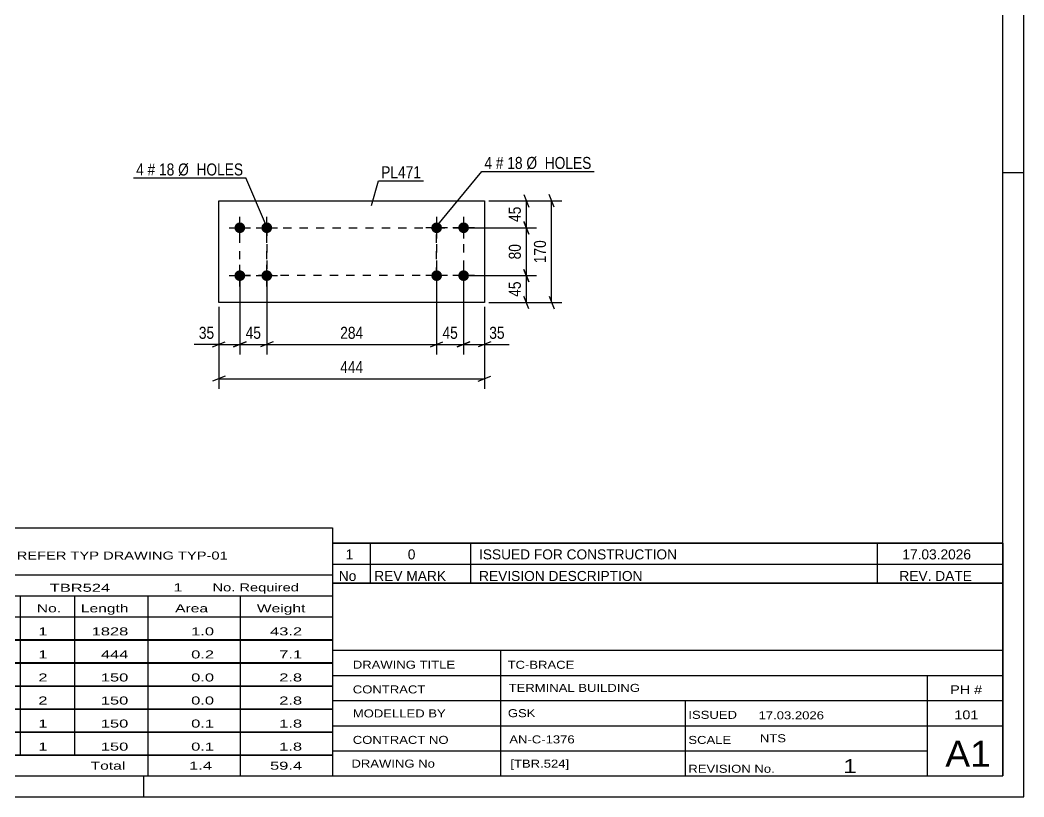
# Model space of a CAD drawing. Header units: millimetres. Extents: x 0 to 594, y 0 to 420.
# Drawn here: x 354.5 to 594, y 0 to 185.4 of the extents above; entities that cross this region are included whole.
import ezdxf

# ---------------------------------------------------------------- set-up
doc = ezdxf.new("R2010")
doc.units = ezdxf.units.MM
doc.linetypes.add('DXK_LINE_DOT2', pattern=[3.9198, 1.9599, -1.9599])
doc.styles.add('Arial Narrow', font='ARIALN.TTF', dxfattribs={"height": 0.2})

# ---------------------------------------------------------------- blocks, each defined once
blk = doc.blocks.new('Unknown-585696487-1128')
at = {"color": 5, "linetype": 'Continuous'}
for p, q in [((594, 0), (594, 420)), ((589, 5), (589, 415)), ((594, 149), (589, 149)), ((5, 5), (589, 5)), ((384, 0), (384, 5)), ((0, 0), (594, 0))]:
    blk.add_line(p, q, dxfattribs=at)
blk = doc.blocks.new('Part-585696487-5456 - 5455')
at = {"color": 2, "linetype": 'Continuous'}
for p, q in [((401.93, 142.28), (465.32, 142.28)), ((401.93, 118), (401.93, 142.28)), ((465.32, 142.28), (465.32, 118)), ((465.32, 118), (401.93, 118))]:
    blk.add_line(p, q, dxfattribs=at)
blk = doc.blocks.new('Bolt-585696487-5457 - 5455')
at = {"linetype": 'Continuous'}
for points in [[(453.89, 134.57, -1), (453.89, 137.14, -1)], [(460.32, 134.57, -1), (460.32, 137.14, -1)], [(453.89, 123.14, -1), (453.89, 125.71, -1)], [(460.32, 123.14, -1), (460.32, 125.71, -1)]]:
    blk.add_hatch(color=1, dxfattribs=at).paths.add_polyline_path(points)
at = {"color": 1, "linetype": 'Continuous'}
for p, q in [((453.89, 138.43), (453.89, 133.28)), ((460.32, 138.43), (460.32, 133.28)), ((456.46, 135.86), (451.32, 135.86)), ((462.89, 135.86), (457.75, 135.86)), ((453.89, 127), (453.89, 121.86)), ((460.32, 127), (460.32, 121.86)), ((456.46, 124.43), (451.32, 124.43)), ((462.89, 124.43), (457.75, 124.43))]:
    blk.add_line(p, q, dxfattribs=at)
blk = doc.blocks.new('Bolt-585696487-5458 - 5455')
at = {"linetype": 'Continuous'}
for points in [[(406.93, 137.14, -1), (406.93, 134.57, -1)], [(413.36, 137.14, -1), (413.36, 134.57, -1)], [(406.93, 125.71, -1), (406.93, 123.14, -1)], [(413.36, 125.71, -1), (413.36, 123.14, -1)]]:
    blk.add_hatch(color=1, dxfattribs=at).paths.add_polyline_path(points)
at = {"color": 1, "linetype": 'Continuous'}
for p, q in [((406.93, 133.28), (406.93, 138.43)), ((413.36, 133.28), (413.36, 138.43)), ((404.36, 135.86), (409.5, 135.86)), ((410.79, 135.86), (415.93, 135.86)), ((406.93, 121.86), (406.93, 127)), ((413.36, 121.86), (413.36, 127)), ((404.36, 124.43), (409.5, 124.43)), ((410.79, 124.43), (415.93, 124.43))]:
    blk.add_line(p, q, dxfattribs=at)
blk = doc.blocks.new('Rectangle-585696487-5637 - 5455')
at = {"color": 1, "linetype": 'DXK_LINE_DOT2'}
blk.add_lwpolyline([(406.93, 135.86), (413.36, 135.86), (413.36, 124.43), (406.93, 124.43), (406.93, 135.86)], close=True, dxfattribs=at)
blk = doc.blocks.new('Rectangle-585696487-5647 - 5455')
at = {"color": 1, "linetype": 'DXK_LINE_DOT2'}
blk.add_lwpolyline([(413.36, 135.86), (453.89, 135.86), (453.89, 124.43), (413.36, 124.43), (413.36, 135.86)], close=True, dxfattribs=at)
blk = doc.blocks.new('Rectangle-585696487-5657 - 5455')
at = {"color": 1, "linetype": 'DXK_LINE_DOT2'}
blk.add_lwpolyline([(453.89, 135.86), (460.32, 135.86), (460.32, 124.43), (453.89, 124.43), (453.89, 135.86)], close=True, dxfattribs=at)
blk = doc.blocks.new('StraightDimension-585696487-5462 - 5455')
at = {"color": 7, "linetype": 'Continuous'}
for p, q in [((460.32, 123.43), (460.32, 105.6)), ((465.32, 117), (465.32, 105.6)), ((458.82, 107.4), (461.82, 108.6)), ((460.32, 108), (465.32, 108)), ((466.82, 108.6), (463.82, 107.4))]:
    blk.add_line(p, q, dxfattribs=at)
at = {"color": 0}
blk.add_wipeout([(470.7, 108.75), (470.7, 112.95), (465.84, 112.95), (465.84, 108.75)], dxfattribs=at)
at = {"color": 7, "linetype": 'Continuous'}
blk.add_line((465.32, 108), (471.22, 108), dxfattribs=at)
blk.add_line((465.32, 108), (471.22, 108), dxfattribs=at)
at = {"color": 3, "style": 'Arial Narrow'}
blk.add_text('35', height=2.863, dxfattribs=at).set_placement((466.44, 109.35))
blk = doc.blocks.new('StraightDimension-585696487-5463 - 5455')
at = {"color": 7, "linetype": 'Continuous'}
for p, q in [((453.89, 123.43), (453.89, 105.6)), ((460.32, 123.43), (460.32, 105.6)), ((452.39, 107.4), (455.39, 108.6)), ((453.89, 108), (460.32, 108)), ((461.82, 108.6), (458.82, 107.4))]:
    blk.add_line(p, q, dxfattribs=at)
at = {"color": 0}
blk.add_wipeout([(459.53, 108.75), (459.53, 112.95), (454.68, 112.95), (454.68, 108.75)], dxfattribs=at)
at = {"color": 3, "style": 'Arial Narrow'}
blk.add_text('45', height=2.863, dxfattribs=at).set_placement((455.28, 109.35))
blk = doc.blocks.new('StraightDimension-585696487-5464 - 5455')
at = {"color": 7, "linetype": 'Continuous'}
for p, q in [((413.36, 123.43), (413.36, 105.6)), ((453.89, 123.43), (453.89, 105.6)), ((414.86, 108.6), (411.86, 107.4)), ((413.36, 108), (453.89, 108)), ((452.39, 107.4), (455.39, 108.6))]:
    blk.add_line(p, q, dxfattribs=at)
at = {"color": 0}
blk.add_wipeout([(436.97, 108.75), (436.97, 112.95), (430.28, 112.95), (430.28, 108.75)], dxfattribs=at)
at = {"color": 3, "style": 'Arial Narrow'}
blk.add_text('284', height=2.863, dxfattribs=at).set_placement((430.88, 109.35))
blk = doc.blocks.new('StraightDimension-585696487-5465 - 5455')
at = {"color": 7, "linetype": 'Continuous'}
for p, q in [((406.93, 123.43), (406.93, 105.6)), ((413.36, 123.43), (413.36, 105.6)), ((405.43, 107.4), (408.43, 108.6)), ((406.93, 108), (413.36, 108)), ((414.86, 108.6), (411.86, 107.4))]:
    blk.add_line(p, q, dxfattribs=at)
at = {"color": 0}
blk.add_wipeout([(412.57, 108.75), (412.57, 112.95), (407.72, 112.95), (407.72, 108.75)], dxfattribs=at)
at = {"color": 3, "style": 'Arial Narrow'}
blk.add_text('45', height=2.863, dxfattribs=at).set_placement((408.32, 109.35))
blk = doc.blocks.new('StraightDimension-585696487-5466 - 5455')
at = {"color": 7, "linetype": 'Continuous'}
for p, q in [((406.93, 123.43), (406.93, 105.6)), ((401.93, 117), (401.93, 105.6)), ((400.43, 107.4), (403.43, 108.6)), ((401.93, 108), (406.93, 108)), ((408.43, 108.6), (405.43, 107.4))]:
    blk.add_line(p, q, dxfattribs=at)
at = {"color": 0}
blk.add_wipeout([(401.4, 108.75), (401.4, 112.95), (396.55, 112.95), (396.55, 108.75)], dxfattribs=at)
at = {"color": 7, "linetype": 'Continuous'}
blk.add_line((401.93, 108), (396.02, 108), dxfattribs=at)
blk.add_line((401.93, 108), (396.02, 108), dxfattribs=at)
at = {"color": 3, "style": 'Arial Narrow'}
blk.add_text('35', height=2.863, dxfattribs=at).set_placement((397.15, 109.35))
blk = doc.blocks.new('StraightDimension-585696487-5482 - 5455')
at = {"color": 7, "linetype": 'Continuous'}
for p, q in [((401.93, 117), (401.93, 97.41)), ((465.32, 117), (465.32, 97.41)), ((403.43, 100.41), (400.43, 99.21)), ((401.93, 99.81), (465.32, 99.81)), ((463.82, 99.21), (466.82, 100.41))]:
    blk.add_line(p, q, dxfattribs=at)
at = {"color": 0}
blk.add_wipeout([(436.97, 100.56), (436.97, 104.76), (430.28, 104.76), (430.28, 100.56)], dxfattribs=at)
at = {"color": 3, "style": 'Arial Narrow'}
blk.add_text('444', height=2.863, dxfattribs=at).set_placement((430.88, 101.16))
blk = doc.blocks.new('StraightDimension-585696487-5502 - 5455')
at = {"color": 7, "linetype": 'Continuous'}
for p, q in [((481.92, 140.78), (480.72, 143.78)), ((466.32, 142.28), (483.72, 142.28)), ((481.32, 118), (481.32, 142.28)), ((466.32, 118), (483.72, 118)), ((480.72, 119.5), (481.92, 116.5))]:
    blk.add_line(p, q, dxfattribs=at)
at = {"color": 0}
blk.add_wipeout([(480.57, 133.48), (476.37, 133.48), (476.37, 126.8), (480.57, 126.8)], dxfattribs=at)
at = {"color": 3, "style": 'Arial Narrow'}
blk.add_text('170', height=2.863, rotation=90.0002, dxfattribs=at).set_placement((479.97, 127.4))
blk = doc.blocks.new('StraightDimension-585696487-5615 - 5455')
at = {"color": 7, "linetype": 'Continuous'}
for p, q in [((474.72, 143.78), (475.92, 140.78)), ((466.32, 142.28), (477.72, 142.28)), ((475.32, 135.86), (475.32, 142.28)), ((475.92, 134.36), (474.72, 137.36)), ((461.32, 135.86), (477.72, 135.86))]:
    blk.add_line(p, q, dxfattribs=at)
at = {"color": 0}
blk.add_wipeout([(474.57, 141.5), (470.37, 141.5), (470.37, 136.64), (474.57, 136.64)], dxfattribs=at)
at = {"color": 3, "style": 'Arial Narrow'}
blk.add_text('45', height=2.863, rotation=90.0002, dxfattribs=at).set_placement((473.97, 137.24))
blk = doc.blocks.new('StraightDimension-585696487-5616 - 5455')
at = {"color": 7, "linetype": 'Continuous'}
for p, q in [((474.72, 137.36), (475.92, 134.36)), ((461.32, 135.86), (477.72, 135.86)), ((475.32, 124.43), (475.32, 135.86)), ((475.92, 122.93), (474.72, 125.93)), ((461.32, 124.43), (477.72, 124.43))]:
    blk.add_line(p, q, dxfattribs=at)
at = {"color": 0}
blk.add_wipeout([(474.57, 132.57), (470.37, 132.57), (470.37, 127.71), (474.57, 127.71)], dxfattribs=at)
at = {"color": 3, "style": 'Arial Narrow'}
blk.add_text('80', height=2.863, rotation=90.0002, dxfattribs=at).set_placement((473.97, 128.31))
blk = doc.blocks.new('StraightDimension-585696487-5617 - 5455')
at = {"color": 7, "linetype": 'Continuous'}
for p, q in [((474.72, 125.93), (475.92, 122.93)), ((461.32, 124.43), (477.72, 124.43)), ((475.32, 118), (475.32, 124.43)), ((466.32, 118), (477.72, 118)), ((475.92, 116.5), (474.72, 119.5))]:
    blk.add_line(p, q, dxfattribs=at)
at = {"color": 0}
blk.add_wipeout([(474.57, 123.64), (470.37, 123.64), (470.37, 118.78), (474.57, 118.78)], dxfattribs=at)
at = {"color": 3, "style": 'Arial Narrow'}
blk.add_text('45', height=2.863, rotation=90.0002, dxfattribs=at).set_placement((473.97, 119.38))
blk = doc.blocks.new('Unknown-585696487-5724')
at = {"color": 7, "linetype": 'Continuous'}
for p, q in [((429, 51.05), (429, 5)), ((429, 51.05), (589, 51.05)), ((589, 51), (589, 5)), ((429, 35), (589, 35)), ((469.14, 35), (469.14, 5)), ((429, 29), (589, 29)), ((571, 5.05), (571, 29.05)), ((429, 23), (589, 23)), ((513.14, 23), (513.14, 5)), ((429, 17), (589, 17)), ((429, 11), (571, 11)), ((429, 5), (589, 5))]:
    blk.add_line(p, q, dxfattribs=at)
at = {"color": 7, "style": 'Arial Narrow'}
for s, height, width, p in [('DRAWING TITLE', 1.9089, 1.425378, (433.88, 30.61)), ('TC-BRACE', 1.909, 1.425378, (470.81, 30.59)), ('CONTRACT', 1.909, 1.425378, (433.88, 24.71)), ('TERMINAL BUILDING', 1.9089, 1.425378, (471.06, 25.07)), ('MODELLED BY', 1.9089, 1.425378, (433.88, 18.98)), ('GSK', 1.909, 1.425378, (470.88, 19.04)), ('ISSUED', 1.909, 1.425378, (513.94, 18.64)), ('17.03.2026', 1.909, 1.425378, (530.69, 18.52)), ('CONTRACT NO', 1.9089, 1.425378, (433.88, 12.66)), ('AN-C-1376', 1.909, 1.425378, (471.23, 12.78)), ('SCALE', 1.909, 1.425378, (513.94, 12.65)), ('A1', 6.204, 1.25, (575.24, 7.2)), ('DRAWING No', 1.909, 1.425378, (433.56, 7)), ('[TBR.524]', 1.909, 1.425378, (471.46, 6.99)), ('REVISION No.', 1.9089, 1.425378, (513.94, 5.77)), ('1', 3.34, 1.5, (550.91, 5.68))]:
    blk.add_text(s, height=height, dxfattribs=dict(at, width=width)).set_placement(p)
at = {"color": 7, "linetype": 'Continuous', "style": 'Arial Narrow'}
for s, height, width, p in [('PH #', 2.1, 1.42538, (576.4, 24.55)), ('101', 2.1, 1.42538, (577.41, 18.55)), ('NTS', 1.909, 1.425378, (531, 13.05))]:
    blk.add_text(s, height=height, dxfattribs=dict(at, width=width)).set_placement(p)
blk = doc.blocks.new('Unknown-585696487-5725')
at = {"color": 7, "linetype": 'Continuous'}
for p, q in [((429, 60.55), (589, 60.55)), ((589, 60.55), (429, 60.55)), ((429, 60.55), (429, 55.55)), ((438, 60.55), (438, 55.55)), ((462, 60.55), (462, 55.55)), ((559, 60.55), (559, 55.55)), ((589, 60.55), (589, 55.55)), ((429, 55.55), (589, 55.55)), ((429, 55.55), (429, 51.05)), ((429, 55.55), (589, 55.55)), ((438, 55.55), (438, 51.05)), ((462, 55.55), (462, 51.05)), ((559, 55.55), (559, 51.05)), ((589, 55.55), (589, 51.05)), ((589, 51.05), (429, 51.05))]:
    blk.add_line(p, q, dxfattribs=at)
at = {"color": 7, "linetype": 'Continuous', "style": 'Arial Narrow'}
for s, height, width, p in [('1', 2.39, 1.196471, (432.16, 56.7)), ('0', 2.39, 1.196471, (447, 56.7)), ('ISSUED FOR CONSTRUCTION', 2.3861, 1.196471, (464, 56.7)), ('17.03.2026', 2.386, 1.196471, (565, 56.7)), ('No', 2.386, 1.2, (430.54, 51.55)), ('REV MARK', 2.386, 1.2, (439, 51.55)), ('REVISION DESCRIPTION', 2.3861, 1.2, (464, 51.55)), ('REV. DATE', 2.386, 1.2, (564.28, 51.55))]:
    blk.add_text(s, height=height, dxfattribs=dict(at, width=width)).set_placement(p)
blk = doc.blocks.new('Unknown-585696487-5726')
at = {"color": 7, "linetype": 'Continuous'}
for p, q in [((269, 64.25), (429, 64.25)), ((269, 53), (269, 64.25)), ((429, 64.25), (429, 53)), ((269, 53), (429, 53)), ((269, 53), (269, 48)), ((429, 53), (429, 48)), ((269, 48), (429, 48)), ((269, 48), (269, 43)), ((293, 48), (293, 43)), ((328.5, 48), (328.5, 43)), ((354.5, 48), (354.5, 43)), ((367.5, 48), (367.5, 43)), ((385, 48), (385, 43)), ((407, 48), (407, 43)), ((429, 48), (429, 43)), ((269, 43), (429, 43)), ((269, 42.95), (269, 37.55)), ((269, 42.95), (429, 42.95)), ((293, 43), (293, 37.5)), ((328.5, 43), (328.5, 37.5)), ((354.5, 43), (354.5, 37.5)), ((367.5, 43), (367.5, 37.5)), ((385, 43), (385, 37.5)), ((407, 43), (407, 37.5)), ((429, 42.95), (429, 37.55)), ((269, 37.55), (429, 37.55)), ((269, 37.45), (269, 32.05)), ((269, 37.45), (429, 37.45)), ((293, 37.5), (293, 32)), ((328.5, 37.5), (328.5, 32)), ((354.5, 37.5), (354.5, 32)), ((367.5, 37.5), (367.5, 32)), ((385, 37.5), (385, 32)), ((407, 37.5), (407, 32)), ((429, 37.45), (429, 32.05)), ((269, 32.05), (429, 32.05)), ((269, 31.95), (269, 26.55)), ((269, 31.95), (429, 31.95)), ((293, 32), (293, 26.5)), ((328.5, 32), (328.5, 26.5)), ((354.5, 32), (354.5, 26.5)), ((367.5, 32), (367.5, 26.5)), ((385, 32), (385, 26.5)), ((407, 32), (407, 26.5)), ((429, 31.95), (429, 26.55)), ((269, 26.55), (429, 26.55)), ((269, 26.45), (269, 21.05)), ((269, 26.45), (429, 26.45)), ((293, 26.5), (293, 21)), ((328.5, 26.5), (328.5, 21)), ((354.5, 26.5), (354.5, 21)), ((367.5, 26.5), (367.5, 21)), ((385, 26.5), (385, 21)), ((407, 26.5), (407, 21)), ((429, 26.45), (429, 21.05)), ((269, 21.05), (429, 21.05)), ((269, 20.95), (269, 15.55)), ((269, 20.95), (429, 20.95)), ((293, 21), (293, 15.5)), ((328.5, 21), (328.5, 15.5)), ((354.5, 21), (354.5, 15.5)), ((367.5, 21), (367.5, 15.5)), ((385, 21), (385, 15.5)), ((407, 21), (407, 15.5)), ((429, 20.95), (429, 15.55)), ((269, 15.55), (429, 15.55)), ((269, 15.45), (269, 10.05)), ((269, 15.45), (429, 15.45)), ((293, 15.5), (293, 10)), ((328.5, 15.5), (328.5, 10)), ((354.5, 15.5), (354.5, 10)), ((367.5, 15.5), (367.5, 10)), ((385, 15.5), (385, 10)), ((407, 15.5), (407, 10)), ((429, 15.45), (429, 10.05)), ((269, 10.05), (429, 10.05)), ((269, 10), (429, 10)), ((269, 10), (269, 5)), ((385, 10), (385, 5)), ((407, 10), (407, 5)), ((429, 10), (429, 5)), ((269, 5), (429, 5))]:
    blk.add_line(p, q, dxfattribs=at)
at = {"color": 7, "style": 'Arial Narrow'}
for s, height, width, p in [('GENERAL NOTES & WELD DETAILS :', 2.8633, 1.4, (270.15, 56.56)), ('REFER TYP DRAWING TYP-01', 1.9089, 1.6, (353.7, 56.66)), ("MATERIAL LIST FOR ASSEMBLY MK'D", 1.9089, 1.6, (270.15, 49.06)), ('TBR524', 1.909, 1.794707, (361.59, 48.97)), ('1', 1.91, 1.794707, (391.08, 49.06)), ('No. Required', 1.9089, 1.6, (400.41, 49.06)), ('Mark', 1.909, 1.7, (270.34, 44)), ('Profile', 1.909, 1.7, (303.41, 44)), ('Material', 1.909, 1.7, (333.54, 44.06)), ('No.', 1.909, 1.7, (358.5, 44.06)), ('Length', 1.909, 1.7, (369, 44.06)), ('Area', 1.909, 1.7, (391.5, 44.06)), ('Weight', 1.909, 1.7, (411, 44.06))]:
    blk.add_text(s, height=height, dxfattribs=dict(at, width=width)).set_placement(p)
at = {"color": 7, "linetype": 'Continuous', "style": 'Arial Narrow'}
for s, height, width, p in [('TBR524', 1.909, 1.794707, (270.5, 38.56)), ('SHS132*6', 1.909, 1.794707, (295, 38.56)), ('E350', 1.909, 1.794707, (334.74, 38.56)), ('1', 1.91, 1.794707, (358.86, 38.56)), ('1828', 1.909, 1.794707, (371.58, 38.56)), ('1.0', 1.909, 1.794707, (395.32, 38.56)), ('43.2', 1.909, 1.794707, (414.14, 38.56)), ('PL471', 1.909, 1.794707, (270.5, 33.06)), ('PL12*170', 1.909, 1.794707, (295, 33.06)), ('E350', 1.909, 1.794707, (334.74, 33.06)), ('1', 1.91, 1.794707, (358.86, 33.06)), ('444', 1.909, 1.794707, (373.77, 33.06)), ('0.2', 1.909, 1.794707, (395.32, 33.06)), ('7.1', 1.909, 1.794707, (416.33, 33.06)), ('PL40', 1.909, 1.794707, (270.5, 27.56)), ('PL10*120', 1.909, 1.794707, (295, 27.56)), ('E350', 1.909, 1.794707, (334.74, 27.56)), ('2', 1.91, 1.794707, (358.86, 27.56)), ('150', 1.909, 1.794707, (373.77, 27.56)), ('0.0', 1.909, 1.794707, (395.32, 27.56)), ('2.8', 1.909, 1.794707, (416.33, 27.56)), ('PL564', 1.909, 1.794707, (270.5, 22.06)), ('PL10*120', 1.909, 1.794707, (295, 22.06)), ('E350', 1.909, 1.794707, (334.74, 22.06)), ('2', 1.91, 1.794707, (358.86, 22.06)), ('150', 1.909, 1.794707, (373.77, 22.06)), ('0.0', 1.909, 1.794707, (395.32, 22.06)), ('2.8', 1.909, 1.794707, (416.33, 22.06)), ('PL41', 1.909, 1.794707, (270.5, 16.56)), ('PL10*150', 1.909, 1.794707, (295, 16.56)), ('E350', 1.909, 1.794707, (334.74, 16.56)), ('1', 1.91, 1.794707, (358.86, 16.56)), ('150', 1.909, 1.794707, (373.77, 16.56)), ('0.1', 1.909, 1.794707, (395.32, 16.56)), ('1.8', 1.909, 1.794707, (416.33, 16.56)), ('PL565', 1.909, 1.794707, (270.5, 11.06)), ('PL10*150', 1.909, 1.794707, (295, 11.06)), ('E350', 1.909, 1.794707, (334.74, 11.06)), ('1', 1.91, 1.794707, (358.86, 11.06)), ('150', 1.909, 1.794707, (373.77, 11.06)), ('0.1', 1.909, 1.794707, (395.32, 11.06)), ('1.8', 1.909, 1.794707, (416.33, 11.06)), ('Total', 1.909, 1.7, (371.33, 6.5)), ('1.4', 1.909, 1.794707, (394.83, 6.5)), ('59.4', 1.909, 1.794707, (414.14, 6.5))]:
    blk.add_text(s, height=height, dxfattribs=dict(at, width=width)).set_placement(p)
blk = doc.blocks.new('Mark-585696487-5508 - 5455')
at = {"color": 0}
blk.add_wipeout([(467.11, 149.9), (467.11, 152.9), (465.29, 152.9), (465.29, 149.9)], dxfattribs=at)
blk.add_wipeout([(467.11, 149.9), (467.11, 152.9), (465.29, 152.9), (465.29, 149.9)], dxfattribs=at)
at = {"color": 7, "linetype": 'Continuous'}
blk.add_line((453.79, 136.06), (464.69, 149.3), dxfattribs=at)
at = {"color": 0}
blk.add_wipeout([(469.84, 149.9), (469.84, 152.9), (468.01, 152.9), (468.01, 149.9)], dxfattribs=at)
blk.add_wipeout([(469.84, 149.9), (469.84, 152.9), (468.01, 152.9), (468.01, 149.9)], dxfattribs=at)
at = {"color": 3, "style": 'Arial Narrow'}
blk.add_text('4', height=2.86, dxfattribs=at).set_placement((465.29, 149.9))
at = {"color": 0}
blk.add_wipeout([(474.4, 149.9), (474.4, 152.9), (470.74, 152.9), (470.74, 149.9)], dxfattribs=at)
blk.add_wipeout([(474.4, 149.9), (474.4, 152.9), (470.74, 152.9), (470.74, 149.9)], dxfattribs=at)
at = {"color": 3, "style": 'Arial Narrow'}
blk.add_text('#', height=2.86, dxfattribs=at).set_placement((468.01, 149.9))
at = {"color": 0}
blk.add_wipeout([(490.83, 149.9), (490.83, 152.9), (475.3, 152.9), (475.3, 149.9)], dxfattribs=at)
blk.add_wipeout([(490.83, 149.9), (490.83, 152.9), (475.3, 152.9), (475.3, 149.9)], dxfattribs=at)
at = {"color": 7, "linetype": 'Continuous'}
blk.add_line((464.69, 149.3), (491.43, 149.3), dxfattribs=at)
at = {"color": 3, "style": 'Arial Narrow'}
for s, p in [('18', (470.74, 149.9)), ('Ø  HOLES', (475.3, 149.9))]:
    blk.add_text(s, height=2.863, dxfattribs=at).set_placement(p)
blk = doc.blocks.new('Mark-585696487-5505 - 5455')
at = {"color": 0}
blk.add_wipeout([(450.16, 147.69), (450.16, 150.69), (440.65, 150.69), (440.65, 147.69)], dxfattribs=at)
blk.add_wipeout([(450.16, 147.69), (450.16, 150.69), (440.65, 150.69), (440.65, 147.69)], dxfattribs=at)
at = {"color": 30, "linetype": 'Continuous'}
for p, q in [((438.31, 141.18), (440.05, 147.09)), ((440.05, 147.09), (450.76, 147.09))]:
    blk.add_line(p, q, dxfattribs=at)
at = {"color": 3, "style": 'Arial Narrow'}
blk.add_text('PL471', height=2.863, dxfattribs=at).set_placement((440.65, 147.69))
blk = doc.blocks.new('Mark-585696487-5509 - 5455')
at = {"color": 0}
blk.add_wipeout([(384.02, 148.34), (384.02, 151.34), (382.2, 151.34), (382.2, 148.34)], dxfattribs=at)
blk.add_wipeout([(384.02, 148.34), (384.02, 151.34), (382.2, 151.34), (382.2, 148.34)], dxfattribs=at)
blk.add_wipeout([(386.75, 148.34), (386.75, 151.34), (384.92, 151.34), (384.92, 148.34)], dxfattribs=at)
blk.add_wipeout([(386.75, 148.34), (386.75, 151.34), (384.92, 151.34), (384.92, 148.34)], dxfattribs=at)
at = {"color": 3, "style": 'Arial Narrow'}
blk.add_text('4', height=2.86, dxfattribs=at).set_placement((382.2, 148.34))
at = {"color": 0}
blk.add_wipeout([(391.31, 148.34), (391.31, 151.34), (387.65, 151.34), (387.65, 148.34)], dxfattribs=at)
blk.add_wipeout([(391.31, 148.34), (391.31, 151.34), (387.65, 151.34), (387.65, 148.34)], dxfattribs=at)
at = {"color": 3, "style": 'Arial Narrow'}
blk.add_text('#', height=2.86, dxfattribs=at).set_placement((384.92, 148.34))
at = {"color": 0}
blk.add_wipeout([(407.74, 148.34), (407.74, 151.34), (392.21, 151.34), (392.21, 148.34)], dxfattribs=at)
blk.add_wipeout([(407.74, 148.34), (407.74, 151.34), (392.21, 151.34), (392.21, 148.34)], dxfattribs=at)
at = {"color": 7, "linetype": 'Continuous'}
for p in [(381.6, 147.74), (413.31, 136.24)]:
    blk.add_line(p, (408.34, 147.74), dxfattribs=at)
at = {"color": 3, "style": 'Arial Narrow'}
for s, p in [('18', (387.65, 148.34)), ('Ø  HOLES', (392.21, 148.34))]:
    blk.add_text(s, height=2.863, dxfattribs=at).set_placement(p)

msp = doc.modelspace()

# ---------------------------------------------------------------- block references
for name in ['Unknown-585696487-1128', 'Part-585696487-5456 - 5455', 'Bolt-585696487-5458 - 5455', 'Bolt-585696487-5457 - 5455', 'Rectangle-585696487-5637 - 5455', 'Rectangle-585696487-5647 - 5455', 'Rectangle-585696487-5657 - 5455', 'Unknown-585696487-5726', 'Unknown-585696487-5725', 'Unknown-585696487-5724']:
    msp.add_blockref(name, (0, 0))

# ---------------------------------------------------------------- next in the draw order: block references
for name in ['Mark-585696487-5509 - 5455', 'Mark-585696487-5505 - 5455', 'StraightDimension-585696487-5462 - 5455']:
    msp.add_blockref(name, (0, 0))

# ---------------------------------------------------------------- next in the draw order: block references
msp.add_blockref('StraightDimension-585696487-5463 - 5455', (0, 0))

# ---------------------------------------------------------------- next in the draw order: block references
msp.add_blockref('StraightDimension-585696487-5464 - 5455', (0, 0))

# ---------------------------------------------------------------- next in the draw order: block references
msp.add_blockref('StraightDimension-585696487-5465 - 5455', (0, 0))

# ---------------------------------------------------------------- next in the draw order: block references
msp.add_blockref('StraightDimension-585696487-5466 - 5455', (0, 0))

# ---------------------------------------------------------------- next in the draw order: block references
msp.add_blockref('StraightDimension-585696487-5482 - 5455', (0, 0))

# ---------------------------------------------------------------- next in the draw order: block references
msp.add_blockref('StraightDimension-585696487-5502 - 5455', (0, 0))

# ---------------------------------------------------------------- next in the draw order: block references
msp.add_blockref('StraightDimension-585696487-5615 - 5455', (0, 0))

# ---------------------------------------------------------------- next in the draw order: block references
msp.add_blockref('StraightDimension-585696487-5616 - 5455', (0, 0))

# ---------------------------------------------------------------- next in the draw order: block references
for name in ['Mark-585696487-5508 - 5455', 'StraightDimension-585696487-5617 - 5455']:
    msp.add_blockref(name, (0, 0))

doc.saveas('drawing.dxf')
